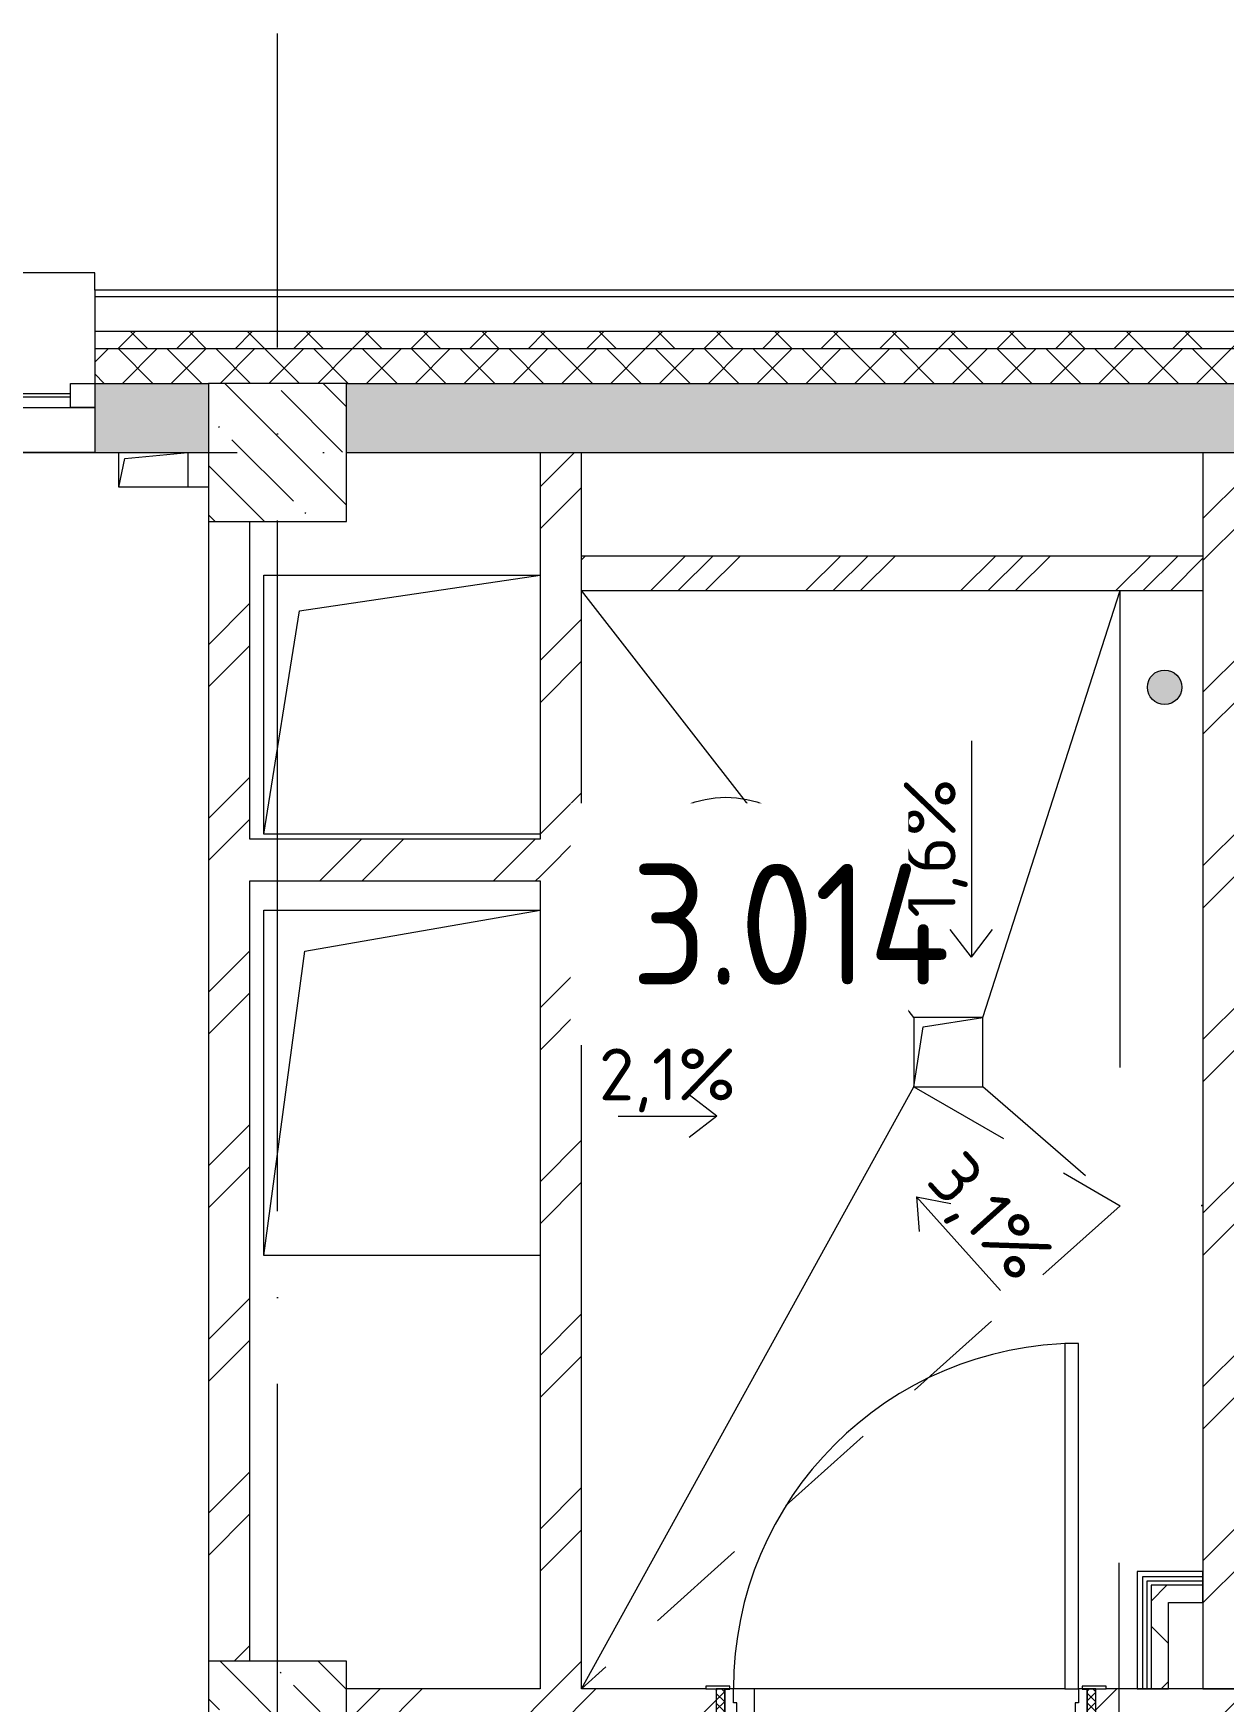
# Model space of a CAD drawing. Header units: millimetres. Extents: x -68946 to 288321, y -402657 to 324925.
# Drawn here: x 59654 to 63102, y -204483 to -199653 of the extents above; entities that cross this region are included whole.
import ezdxf

# ---------------------------------------------------------------- set-up
doc = ezdxf.new("R2010")
doc.units = ezdxf.units.MM
doc.linetypes.add('ADSK_Линия сетки', pattern=[2500, 2000, -250, 0, -250])
doc.linetypes.add('ADSK_Невидимые', pattern=[500, 300, -200])
for name, color, linetype, lineweight in [('A-AREA-____-IDEN', 250, 'Continuous', 9), ('A-DETL-____-HDLN', 90, 'ADSK_Невидимые', 9), ('A-DETL-GENF-OTLN', 250, 'Continuous', 5), ('A-DOOR-____-MCUT', 250, 'Continuous', 5), ('A-DOOR-____-OTLN', 250, 'Continuous', 5), ('A-DOOR-FRAM-MCUT', 31, 'Continuous', 5), ('A-DOOR-FRAM-OTLN', 31, 'Continuous', 5), ('A-FLOR-____-IDEN', 11, 'Continuous', 9), ('A-FLOR-____-OTLN', 192, 'Continuous', 9), ('A-GLAZ-____-MCUT', 250, 'Continuous', 9), ('A-GLAZ-____-OTLN', 250, 'Continuous', 5), ('A-WALL-____-MCUT', 250, 'Continuous', 13), ('A-WALL-____-PATT', 250, 'Continuous', 13), ('A-WALL-FNSH-MCUT', 250, 'Continuous', 13), ('G-____-____-DIMS', 250, 'Continuous', 9), ('G-____-____-TEXT', 250, 'Continuous', 9), ('I-WALL-____-OTLN', 250, 'Continuous', 9), ('S-COLS-____-MCUT', 250, 'Continuous', 25), ('S-COLS-____-OTLN', 250, 'Continuous', 9), ('S-GRID-____-OTLN', 250, 'Continuous', 9)]:
    doc.layers.add(name, color=color, linetype=linetype, lineweight=lineweight)
doc.styles.add('ISOCPEUR_1', font='isocpeur.ttf', dxfattribs={"width": 0.9, "height": 250})
doc.styles.add('ISOCPEUR_3', font='isocpeur.ttf', dxfattribs={"height": 250})
pattern_1 = [(45, (-3188.22, -259241.4), (-251.4472, 251.4472), []), (45, (-3188.22, -258860.4), (-251.4472, 251.4472), [])]

# ---------------------------------------------------------------- blocks, each defined once
blk = doc.blocks.new('Дверь_СКБ_1Ст_Внутренняя - Д-4л_1100x2100h_С_У персонала_ Душ персонала-41887118-АР1_Маркировочный план 3 этажа')
at = {"layer": 'A-DOOR-____-OTLN'}
h = blk.add_hatch(dxfattribs=at)
h.set_pattern_fill('FP_10', color=256, style=0, pattern_type=2)
h.set_pattern_definition([(135, (1751.41, 124.685), (-14.14214, -14.14214), []), (225, (1751.41, 124.685), (14.14214, -14.14214), [])])
h.paths.add_polyline_path([(562.5, -60), (562.5, 60), (537.5, 60), (537.5, -60), (553.9, -60)])
at = {"layer": 'A-DOOR-FRAM-OTLN'}
h = blk.add_hatch(dxfattribs=at)
h.set_pattern_fill('FP_11', color=256, style=0, pattern_type=2)
h.set_pattern_definition([(45, (-371.384, 124.685), (-14.1421, 14.1421), []), (135, (-371.384, 124.685), (-14.1421, -14.1421), [])])
h.paths.add_polyline_path([(-512.5, -60), (-512.5, 60), (-537.5, 60), (-537.5, -60)])
at = {"layer": 'A-DOOR-____-MCUT'}
for p, q in [((512.5, 1060), (472.5, 1060)), ((472.5, 1060), (472.5, 60)), ((512.5, 60), (512.5, 1060)), ((472.5, 60), (512.5, 60))]:
    blk.add_line(p, q, dxfattribs=at)
at = {"layer": 'A-DOOR-____-OTLN'}
blk.add_arc((512.5, 60), 1000, 90, 180, dxfattribs=at)
at = {"layer": 'A-DOOR-FRAM-MCUT'}
for p, q in [((-497.5, 68), (-567.5, 68)), ((-567.5, 68), (-567.5, 60)), ((-567.5, 60), (-497.5, 60)), ((-512.5, 60), (-537.5, 60)), ((-537.5, 60), (-537.5, -60)), ((-487.5, 60), (-512.5, 60)), ((-512.5, 60), (-512.5, -20)), ((-512.5, -60), (-512.5, 60)), ((-497.5, 60), (-512.5, 60)), ((-512.5, 60), (-512.5, 59)), ((-512.5, 59), (-497.5, 59)), ((-497.5, 60), (-497.5, 68)), ((-497.5, 59), (-497.5, 60)), ((-487.5, 20), (-487.5, 60)), ((512.5, 60), (512.5, 20)), ((537.5, 60), (512.5, 60)), ((592.5, 68), (522.5, 68)), ((522.5, 68), (522.5, 60)), ((537.5, 60), (522.5, 60)), ((522.5, 60), (522.5, 59)), ((522.5, 60), (592.5, 60)), ((522.5, 59), (537.5, 59)), ((537.5, -20), (537.5, 60)), ((562.5, 60), (537.5, 60)), ((537.5, 60), (537.5, -60)), ((537.5, 59), (537.5, 60)), ((562.5, -60), (562.5, 60)), ((592.5, 60), (592.5, 68)), ((-477.5, 20), (-487.5, 20)), ((-477.5, -20), (-477.5, 20)), ((512.5, 20), (502.5, 20)), ((502.5, 20), (502.5, -20)), ((-512.5, -20), (-477.5, -20)), ((-497.5, -20), (-512.5, -20)), ((-512.5, -20), (-512.5, -60)), ((-497.5, -60), (-497.5, -20)), ((502.5, -20), (537.5, -20)), ((537.5, -20), (522.5, -20)), ((522.5, -20), (522.5, -60)), ((537.5, -60), (537.5, -20)), ((-497.5, -60), (-567.5, -60)), ((-567.5, -60), (-567.5, -68)), ((-567.5, -68), (-497.5, -68)), ((-537.5, -60), (-512.5, -60)), ((-512.5, -60), (-497.5, -60)), ((-497.5, -68), (-497.5, -60)), ((522.5, -60), (537.5, -60)), ((592.5, -60), (522.5, -60)), ((522.5, -60), (522.5, -68)), ((522.5, -68), (592.5, -68)), ((537.5, -60), (562.5, -60)), ((592.5, -68), (592.5, -60))]:
    blk.add_line(p, q, dxfattribs=at)
blk = doc.blocks.new('BSC_Колонна _Прямоугольная - 400x400-V74-АР1_Маркировочный план 3 этажа')
at = {"layer": 'S-COLS-____-OTLN', "lineweight": 5}
h = blk.add_hatch(dxfattribs=at)
h.set_pattern_fill('FP_48', color=256, style=0, pattern_type=2)
h.set_pattern_definition([(135, (-63549.98, -58375), (-142.5619, -142.5619), []), (135, (-63407.42, -58375), (-142.5619, -142.5619), [252.016, -50.403, 3.353, -47.05])])
h.paths.add_polyline_path([(200, -200), (200, 200), (-200, 200), (-200, -200), (-40, -200)])
at = {"layer": 'S-COLS-____-MCUT', "lineweight": 5}
for p, q in [((200, 200), (-200, 200)), ((-200, 200), (-200, -200)), ((200, -200), (200, 200)), ((-200, -200), (200, -200))]:
    blk.add_line(p, q, dxfattribs=at)
blk = doc.blocks.new('BSC_Колонна _Прямоугольная - 400x400-V75-АР1_Маркировочный план 3 этажа')
at = {"layer": 'S-COLS-____-OTLN', "lineweight": 5}
h = blk.add_hatch(dxfattribs=at)
h.set_pattern_fill('FP_49', color=256, style=0, pattern_type=2)
h.set_pattern_definition([(135, (-63549.98, -54675), (-142.5619, -142.5619), []), (135, (-63407.42, -54675), (-142.5619, -142.5619), [252.016, -50.403, 3.353, -47.05])])
h.paths.add_polyline_path([(-200, -200), (200, -200), (200, 200), (-200, 199.4), (-200, -200)])
at = {"layer": 'S-COLS-____-MCUT', "lineweight": 5}
for p, q in [((200, 200), (-200, 200)), ((-200, 200), (-200, -200)), ((200, -200), (200, 200)), ((-200, -200), (200, -200))]:
    blk.add_line(p, q, dxfattribs=at)
blk = doc.blocks.new('_Wn_-As_OpeningMEP_floor__Rectangular - _Wn_-As_OpeningMEP_floor__Rectangular-33952639-АР1_Маркировочный план 3 этажа')
at = {"layer": 'A-DETL-GENF-OTLN', "lineweight": 5}
for p, q in [((-296.3, 321.2), (400, 424.9)), ((-400, -324.9), (-296.3, 321.2))]:
    blk.add_line(p, q, dxfattribs=at)
blk = doc.blocks.new('_Wn_-As_OpeningMEP_floor__Rectangular - _Wn_-As_OpeningMEP_floor__Rectangular-33952641-АР1_Маркировочный план 3 этажа')
at = {"layer": 'A-DETL-GENF-OTLN', "lineweight": 5}
for p, q in [((-281, 431.1), (400, 550.1)), ((-400, -450.1), (-281, 431.1))]:
    blk.add_line(p, q, dxfattribs=at)
blk = doc.blocks.new('Окно_СКБ_1Ст1 - 120_Окно_СКБ_1Ст_1200_ОКп13-37619678-АР1_Маркировочный план 3 этажа')
at = {"layer": 'A-GLAZ-____-MCUT'}
for p, q in [((-600, -195), (-600, -125)), ((-600, -125), (-530, -125)), ((-530, -125), (-530, -195)), ((530, -195), (530, -125)), ((530, -125), (600, -125)), ((600, -125), (600, -195)), ((-530, -195), (-600, -195)), ((600, -195), (530, -195))]:
    blk.add_line(p, q, dxfattribs=at)
at = {"layer": 'A-GLAZ-____-MCUT', "lineweight": 5}
for p, q in [((530, -155), (-530, -155)), ((530, -165), (-530, -165))]:
    blk.add_line(p, q, dxfattribs=at)
at = {"layer": 'A-GLAZ-____-OTLN'}
blk.add_line((-600, -195), (600, -195), dxfattribs=at)
blk = doc.blocks.new('WNW_Отлив1 - Отлив_металлический 2-28598878-АР1_Маркировочный план 3 этажа')
at = {"layer": 'A-GLAZ-____-OTLN'}
for p, q in [((600, 320), (-600, 320)), ((-600, 320), (-600, 270)), ((600, 270), (600, 320))]:
    blk.add_line(p, q, dxfattribs=at)
blk = doc.blocks.new('_Wn_-As_OpeningMEP_floor__Rectangular - _Wn_-As_OpeningMEP_floor__Rectangular-35307840-АР1_Маркировочный план 3 этажа')
at = {"layer": 'A-DETL-GENF-OTLN', "lineweight": 5}
for p, q in [((-82.3, 82.3), (100, 100)), ((-100, 0), (-82.3, 82.3))]:
    blk.add_line(p, q, dxfattribs=at)
blk = doc.blocks.new('_Wn_-As_OpeningMEP_floor__Rectangular - _Wn_-As_OpeningMEP_floor__Rectangular-V78-АР1_Маркировочный план 3 этажа')
at = {"layer": 'A-DETL-GENF-OTLN', "lineweight": 5}
for p, q in [((-73.2, 123.2), (100, 150)), ((-100, -50), (-73.2, 123.2))]:
    blk.add_line(p, q, dxfattribs=at)
blk = doc.blocks.new('AAR_СКБ_Марка_Помещения_мал - Номер-28977439-АР1_Маркировочный план 3 этажа')
at = {"layer": 'A-AREA-____-IDEN'}
blk.add_circle((-0.028, 0), 3, dxfattribs=at)

msp = doc.modelspace()

# ---------------------------------------------------------------- hatches: boundary and pattern name
at = {"layer": 'A-WALL-____-PATT', "lineweight": 15, "true_color": 0x000000}
h = msp.add_hatch(dxfattribs=at)
h.set_pattern_fill('FP_16', color=18, style=0, pattern_type=2)
h.set_pattern_definition([(135, (-3188.22, -259241.39), (-84.85281, -84.85281), []), (225, (-3188.22, -259241.39), (84.85281, -84.85281), [])])
h.paths.add_polyline_path([(59832.0058, -200566.3892), (66071.7763, -200566.3892), (66071.7763, -200516.3892), (59832.0058, -200516.3892)])
h.paths.add_polyline_path([(58281.5715, -200566.3892), (58632.0058, -200566.3892), (58632.0058, -200516.3892), (57981.7763, -200516.3892), (57981.7763, -200566.3892), (58109.3968, -200566.3892)])
h.paths.add_polyline_path([(56379.2388, -200566.3892), (57081.7763, -200566.3892), (57081.7763, -200516.3892), (49662.0053, -200516.3892), (49662.0053, -200566.3892), (54072.3616, -200566.3892)])
h.paths.add_polyline_path([(47762.0053, -200566.3892), (48412.0053, -200566.3892), (48412.0053, -200516.3892), (47762.0053, -200516.3892)])
h.paths.add_polyline_path([(46461.7544, -200566.3892), (46862.0053, -200566.3892), (46862.0053, -200516.3892), (45362.0053, -200516.3892), (45362.0053, -200566.3892), (46361.3368, -200566.3892)])
h.paths.add_polyline_path([(42537.9752, -200566.3892), (42562.0053, -200566.3892), (42562.0053, -200516.3892), (41012.0053, -200516.3892), (41012.0053, -200566.3892), (42161.7544, -200566.3892)])
h.paths.add_polyline_path([(37361.5805, -200566.3892), (38212.0053, -200566.3892), (38212.0053, -200516.3892), (36662.0053, -200516.3892), (36662.0053, -200566.3892)])
h.paths.add_polyline_path([(33310.4662, -200566.3892), (33861.7763, -200566.3892), (33861.7763, -200516.3892), (32312.0053, -200516.3892), (32312.0053, -200566.3892), (33161.7544, -200566.3892)])
h.paths.add_polyline_path([(34761.7763, -200566.3892), (35412.0053, -200566.3892), (35412.0053, -200516.3892), (34761.7763, -200516.3892)])
h.paths.add_polyline_path([(28696.7116, -200566.3892), (29512.0053, -200566.3892), (29512.0053, -200516.3892), (27961.7763, -200516.3892), (27961.7763, -200566.3892), (28636.7763, -200566.3892)])
h.paths.add_polyline_path([(23686.7763, -200566.3892), (25161.7763, -200566.3892), (25161.7763, -200516.3892), (20706.7763, -200516.3892), (20706.7763, -200566.3892), (21936.7763, -200566.3892)])
h.paths.add_polyline_path([(19456.7763, -200566.3892), (19456.7763, -200516.3892), (18716.7544, -200516.3892), (18716.7544, -200566.3892), (18892.4832, -200566.3892)])
h.paths.add_polyline_path([(11395.1321, -200566.3892), (17816.7544, -200566.3892), (17816.7544, -200516.3892), (9561.7544, -200516.3892), (9561.7544, -200566.3892), (10818.4128, -200566.3892)])
h.paths.add_polyline_path([(6661.7983, -200566.3892), (6761.7544, -200566.3892), (6761.7544, -200516.3892), (5561.7544, -200516.3892), (5561.7544, -200566.3892), (6541.7983, -200566.3892)])
h.paths.add_polyline_path([(2486.8039, -200566.3892), (4361.7544, -200566.3892), (4361.7544, -200516.3892), (-3538.2456, -200516.3892), (-3538.2456, -200566.3892), (2461.8039, -200566.3892)])
h = msp.add_hatch(dxfattribs=at)
h.set_pattern_fill('FP_17', color=18, style=0, pattern_type=2)
h.set_pattern_definition([(45, (-3188.22, -259241.39), (-70.71068, 70.71068), []), (135, (-3188.22, -259241.39), (-70.71068, -70.71068), [])])
h.paths.add_polyline_path([(17162.3253, -200666.3892), (17816.7544, -200666.3283), (17816.7544, -200566.3892), (9561.7544, -200566.3892), (9561.7544, -200666.3892), (14855.448, -200666.3892)])
h.paths.add_polyline_path([(63299.8706, -200666.3892), (66001.7763, -200666.3283), (66001.7763, -200599.7225), (66071.7763, -200566.3892), (59832.0058, -200566.3892), (59832.0058, -200666.3892), (60561.7544, -200666.3892)])
h.paths.add_polyline_path([(58632.0058, -200666.3892), (58632.0058, -200566.3892), (57981.7763, -200566.3892), (57981.7763, -200666.3892), (58109.3968, -200666.3892)])
h.paths.add_polyline_path([(50291.7763, -200666.3892), (57081.7763, -200666.3283), (57081.7763, -200566.3892), (49662.0053, -200566.3892), (49662.0053, -200666.3892)])
h.paths.add_polyline_path([(46862.0053, -200666.3892), (46862.0053, -200566.3892), (45362.0053, -200566.3892), (45362.0053, -200666.3892), (46861.7544, -200666.388)])
h.paths.add_polyline_path([(48412.0053, -200666.3892), (48412.0053, -200566.3892), (47762.0053, -200566.3892), (47762.0053, -200666.3892)])
h.paths.add_polyline_path([(42562.0053, -200666.3892), (42562.0053, -200566.3892), (41012.0053, -200566.3892), (41012.0053, -200666.3892), (42561.7544, -200666.388)])
h.paths.add_polyline_path([(37561.5805, -200666.3892), (38212.0053, -200666.3283), (38212.0053, -200566.3892), (36662.0053, -200566.3892), (36662.0053, -200666.3892), (37475.0852, -200666.3892)])
h.paths.add_polyline_path([(33861.7763, -200666.3892), (33861.7763, -200566.3892), (32312.0053, -200566.3892), (32312.0053, -200666.3892), (33310.4662, -200666.3892)])
h.paths.add_polyline_path([(35412.0053, -200666.3892), (35412.0053, -200566.3892), (34761.7763, -200566.3892), (34761.7763, -200666.3892)])
h.paths.add_polyline_path([(29446.7763, -200666.3892), (29512.0053, -200666.3283), (29512.0053, -200566.3892), (27961.7763, -200566.3892), (27961.7763, -200666.3892), (28696.7116, -200666.3892)])
h.paths.add_polyline_path([(23886.7763, -200666.3892), (25161.7763, -200666.3283), (25161.7763, -200566.3892), (20706.7763, -200566.3892), (20706.7763, -200666.3892), (23886.7577, -200666.3886)])
h.paths.add_polyline_path([(18716.7544, -200666.3892), (19456.7763, -200666.3283), (19456.7763, -200566.3892), (18716.7544, -200566.3892), (18716.7544, -200666.3283)])
h.paths.add_polyline_path([(6761.7544, -200666.3892), (6761.7544, -200566.3892), (5561.7544, -200566.3892), (5561.7544, -200666.3892), (6661.7983, -200666.3892)])
h.paths.add_polyline_path([(2461.8039, -200666.3892), (4361.7544, -200666.3892), (4361.7544, -200566.3892), (-3488.2456, -200566.3892), (-3488.2456, -200666.3892), (-1292.6929, -200666.3892)])
h = msp.add_hatch(dxfattribs=at)
h.set_pattern_fill('FP_50', color=18, style=0, pattern_type=2)
h.set_pattern_definition([(50, (-3188.22, -259241.4), (364.3679, -31.8783), [38.1, -419.1]), (355, (-3188.22, -259241.4), (-70.4859, 382.1133), [30.48, -335.28]), (100.451, (-3157.86, -259244.05), (293.885, 350.2334), [32.38, -356.18]), (46.184, (-3188.22, -259139.8), (542.1585, -84.0858), [57.15, -628.65]), (96.636, (-3143.04, -259146.8), (474.805, 494.8554), [48.57, -534.27]), (351.184, (-3188.2, -259139.8), (474.8102, 494.85), [45.72, -502.92]), (21, (-3137.42, -259165.2), (303.2285, -204.5305), [38.1, -419.1]), (326, (-3137.42, -259165.2), (123.6039, 368.376), [30.48, -335.28]), (71.451, (-3112.15, -259182.23), (426.8341, 163.8427), [32.38, -356.18]), (37.5, (-3188.22, -259241.39), (6.17665, 169.11015), [16.764, -314.452, 16.764, -323.596, -336.55]), (37.5, (-3188.22, -259241.39), (6.17665, 169.11015), [-671.576, 16.764, -319.786]), (7.5, (-3188.22, -259241.39), (133.63888, 200.3615), [16.764, -177.292, 16.764, -306.832, -128.27]), (7.5, (-3188.22, -259241.39), (133.63888, 200.3615), [-517.652, 16.764, -111.506]), (327.5, (-3301.51, -259241.39), (271.18182, -11.45836), [16.764, -110.236, 16.764, -379.476, -525.78]), (327.5, (-3301.51, -259241.39), (271.18182, -11.45836), [-523.24, 16.764, -509.016]), (317.5, (-3352.3, -259241.4), (296.2585, 50.85285), [16.764, -148.336, 16.764, -246.38, -373.38]), (317.5, (-3352.3, -259241.4), (296.2585, 50.85285), [-428.244, 16.764, -356.616])])
h.paths.add_polyline_path([(65861.7763, -200866.3892), (65861.7763, -200666.3892), (60561.7544, -200666.3892), (60561.7544, -200866.3892), (65157.4421, -200866.3892)])
h.paths.add_polyline_path([(60161.7544, -200866.3892), (60161.7544, -200666.3892), (59832.0058, -200666.3892), (59832.0058, -200866.3892), (60111.4448, -200866.3892)])
h.paths.add_polyline_path([(58093.0301, -200866.3892), (58632.0058, -200866.1591), (58632.0058, -200666.3892), (57981.7763, -200666.3892), (57981.7763, -200866.3892), (58081.5715, -200866.3892)])
h.paths.add_polyline_path([(56061.7763, -200866.3892), (57081.7763, -200866.2332), (57081.7763, -200666.3892), (56061.7544, -200666.3892), (56061.7544, -200866.3892)])
h.paths.add_polyline_path([(50110.1492, -200866.3892), (51161.7544, -200866.3892), (51161.7544, -200666.3892), (49662.0053, -200666.3892), (49662.0053, -200866.3892)])
h.paths.add_polyline_path([(47762.0053, -200866.3892), (48412.0053, -200866.3892), (48412.0053, -200666.3892), (47762.0053, -200666.3892), (47762.0053, -200855.3256)])
h.paths.add_polyline_path([(46461.7544, -200866.3892), (46461.7544, -200666.3892), (45362.0053, -200666.3892), (45362.0053, -200866.3892), (46405.1004, -200866.3892)])
h.paths.add_polyline_path([(46861.7763, -200866.3892), (46862.0053, -200866.3892), (46861.7544, -200866.3892)])
h.paths.add_polyline_path([(41861.5805, -200866.3892), (42161.7544, -200865.873), (42161.7544, -200666.3892), (41012.0053, -200666.3892), (41012.0053, -200866.3892), (41841.7763, -200866.3892)])
h.paths.add_polyline_path([(52660.8217, -200866.3892), (55661.7544, -200866.3012), (55661.7544, -200666.3892), (51561.7544, -200666.3892), (51561.7544, -200866.3892), (51981.8542, -200866.3892)])
h.paths.add_polyline_path([(37532.7145, -200866.3892), (37661.7544, -200866.3892), (37661.7544, -200666.3892), (36662.0053, -200666.3892), (36662.0053, -200866.3892), (37362.64, -200866.3892)])
h.paths.add_polyline_path([(35412.0053, -200866.3892), (35412.0053, -200666.3892), (34761.7763, -200666.3892), (34761.7763, -200866.3892)])
h.paths.add_polyline_path([(33861.7763, -200866.3892), (33861.7763, -200666.3892), (33161.7544, -200666.3892), (33161.7763, -200866.3892), (33310.4662, -200866.3892)])
h.paths.add_polyline_path([(38212.0053, -200866.3892), (38212.0053, -200666.3892), (38061.7544, -200666.3892), (38061.7544, -200866.3892)])
h.paths.add_polyline_path([(32761.7544, -200866.3892), (32761.7544, -200666.3892), (32312.0053, -200666.3892), (32312.0053, -200866.3892)])
h.paths.add_polyline_path([(28696.7116, -200866.3892), (29512.0053, -200866.3892), (29512.0053, -200666.3892), (28536.7763, -200666.3892), (28536.7763, -200866.3892), (28620.5378, -200866.3892)])
h = msp.add_hatch(dxfattribs=at)
h.set_pattern_fill('FP_2', color=18, style=0, pattern_type=2)
h.set_pattern_definition(pattern_1)
h.paths.add_polyline_path([(61241.7763, -204446.3886), (61241.7763, -200866.3892), (61121.7763, -200866.746), (61121.7763, -204446.3886)])
h = msp.add_hatch(dxfattribs=at)
h.set_pattern_fill('FP_2', color=18, style=0, pattern_type=2)
h.set_pattern_definition(pattern_1)
h.paths.add_polyline_path([(63041.7763, -204446.3886), (63161.7763, -204446.3886), (63161.7763, -200866.3892), (63041.7763, -200866.746), (63041.7763, -204396.3886)])
h = msp.add_hatch(dxfattribs=at)
h.set_pattern_fill('FP_2', color=18, style=0, pattern_type=2)
h.set_pattern_definition(pattern_1)
h.paths.add_polyline_path([(60161.7863, -204366.3886), (60281.7863, -204366.3886), (60281.7863, -201066.3886), (60161.7863, -201066.3886), (60161.7863, -203437.2327)])
h = msp.add_hatch(dxfattribs=at)
h.set_pattern_fill('FP_9', color=18, style=0, pattern_type=2)
h.set_pattern_definition([(45, (-3188.22, -259241.4), (-224.5064, 224.5064), []), (45, (-3108.85, -259241.4), (0, 449.0128), []), (45, (-3267.6, -259241.4), (0, 449.0128), [])])
h.paths.add_polyline_path([(63041.7763, -201266.3892), (63041.7763, -201166.3892), (61241.7763, -201166.3892), (61241.7763, -201266.3892), (62801.7763, -201266.3892)])
h = msp.add_hatch(dxfattribs=at)
h.set_pattern_fill('FP_2', color=18, style=0, pattern_type=2)
h.set_pattern_definition(pattern_1)
h.paths.add_polyline_path([(61121.7763, -202106.3886), (61121.7763, -201986.3886), (60281.7863, -201986.3886), (60281.7863, -202106.3886), (61108.9192, -202106.3886)])
h = msp.add_hatch(dxfattribs=at)
h.set_pattern_fill('FP_51', color=18, style=0, pattern_type=2)
h.set_pattern_definition([(45, (-3188.22, -259241.39), (-141.42136, 141.42136), []), (135, (-3188.22, -259241.39), (-141.42136, -141.42136), [])])
h.paths.add_polyline_path([(62915.0287, -204446.3886), (62941.7544, -204446.3886), (62941.7544, -204146.3886), (62891.7544, -204146.3886), (62891.7544, -204446.3886), (62911.3997, -204446.3886)])
h = msp.add_hatch(dxfattribs=at)
h.set_pattern_fill('FP_2', color=18, style=0, pattern_type=2)
h.set_pattern_definition(pattern_1)
h.paths.add_polyline_path([(65606.7479, -204566.3886), (65861.7763, -204566.3886), (65861.7763, -204446.3892), (64601.7988, -204446.3886), (64601.7988, -204566.3886), (65557.2183, -204566.3886)])
h.paths.add_polyline_path([(60561.7863, -204566.3886), (61631.7763, -204566.3886), (61631.7763, -204446.3886), (60561.7863, -204446.3886)])
h.paths.add_polyline_path([(62964.0872, -204566.3886), (63501.7988, -204566.3886), (63501.7988, -204446.3886), (62731.7763, -204446.3886), (62731.7763, -204566.3886), (62941.7763, -204566.3886)])
at = {"layer": 'G-____-____-TEXT', "true_color": 0x000000}
h = msp.add_hatch(color=18, dxfattribs=at)
edge = h.paths.add_edge_path()
edge.add_arc((62930.8845, -201546.3867), 50, 0, 360)

# ---------------------------------------------------------------- linework, layer by layer
at = {"layer": 'A-DETL-____-HDLN', "color": 18, "true_color": 0x000000}
for p, q in [((62204.5283, -202702.6804), (62801.7763, -203047.2708)), ((62801.7763, -203047.2708), (61241.7763, -204446.3886))]:
    msp.add_line(p, q, dxfattribs=at)
at = {"layer": 'A-FLOR-____-IDEN', "color": 18, "true_color": 0x000000}
msp.add_line((62798.0726, -204081.2736), (62798.0726, -204713.7232), dxfattribs=at)
at = {"layer": 'A-FLOR-____-OTLN', "color": 18, "lineweight": 5, "true_color": 0x000000}
for p, q in [((59901.7863, -200966.5676), (59901.7863, -200866.3892)), ((59901.7863, -200866.5676), (60101.7863, -200866.5676)), ((60101.7863, -200866.5676), (60101.7863, -200966.5676)), ((60161.7544, -200966.5676), (59901.7863, -200966.5676)), ((60321.7763, -201971.3867), (60321.7763, -201221.5657)), ((60321.7763, -201221.5657), (61121.7763, -201221.5657)), ((62801.7763, -202647.2708), (62801.7763, -201266.3892)), ((61121.7763, -201971.3867), (60321.7763, -201971.3867)), ((60321.7763, -203191.5657), (60321.7763, -202191.3896)), ((60321.7763, -202191.3896), (61121.7763, -202191.3896)), ((62204.5283, -202502.6804), (62204.5283, -202702.6804)), ((62404.5283, -202502.6804), (62204.5283, -202502.6804)), ((62404.5283, -202702.6804), (62404.5283, -202502.6804)), ((62204.5283, -202702.6804), (62404.5283, -202702.6804)), ((63041.7763, -203047.2708), (63036.7763, -203047.2708)), ((63041.7763, -203046.3886), (63037.9261, -203046.3886)), ((61121.7763, -203191.5657), (60321.7763, -203191.5657)), ((62641.7763, -204446.3886), (61681.7763, -204446.3886)), ((62641.7763, -204446.3886), (61741.7763, -204446.3886)), ((61741.7763, -204446.3886), (61741.7763, -204566.3886))]:
    msp.add_line(p, q, dxfattribs=at)
at = {"layer": 'A-FLOR-____-OTLN', "color": 18, "true_color": 0x000000}
for p, q in [((62204.5283, -202502.6804), (61241.7763, -201266.3892)), ((62404.5283, -202502.6804), (62801.7763, -201266.3892)), ((61241.7763, -204446.3886), (62204.5283, -202702.6804)), ((62701.7763, -202960.5264), (62404.5283, -202702.6804))]:
    msp.add_line(p, q, dxfattribs=at)
at = {"layer": 'A-WALL-____-MCUT', "color": 18, "lineweight": 15, "true_color": 0x000000}
for p, q in [((66712.4536, -200416.3892), (59832.0058, -200416.3892)), ((59832.0058, -200516.3892), (59832.0058, -200666.3892)), ((66712.4536, -200516.3892), (59832.0058, -200516.3892)), ((66712.4536, -200566.3892), (59832.0058, -200566.3892)), ((59832.0058, -200666.3892), (60161.7544, -200666.3892)), ((59832.0058, -200666.3892), (59832.0058, -200866.3892)), ((60561.7544, -200666.3892), (65861.7763, -200666.3892)), ((59832.0058, -200866.3892), (60161.7544, -200866.3892)), ((60561.7544, -200866.3892), (65861.7763, -200866.3892)), ((61121.7763, -200866.3892), (61121.7763, -201986.3886)), ((61241.7763, -204446.3886), (61241.7763, -200866.3892)), ((63041.7763, -200866.3892), (63041.7763, -204446.3892)), ((60161.7863, -201066.3886), (60161.7863, -204366.3886)), ((60281.7863, -201986.3886), (60281.7863, -201066.3886)), ((63041.7763, -201166.3892), (61241.7763, -201166.3892)), ((61241.7763, -201266.3892), (63041.7763, -201266.3892)), ((61121.7763, -201986.3886), (60281.7863, -201986.3886)), ((60281.7863, -204366.3886), (60281.7863, -202106.3886)), ((60281.7863, -202106.3886), (61121.7763, -202106.3886)), ((61121.7763, -202106.3886), (61121.7763, -204446.3886)), ((62851.7544, -204106.3886), (62851.7544, -204446.3886)), ((63041.7544, -204106.3886), (62851.7544, -204106.3886)), ((63041.7544, -204121.3886), (63041.7544, -204106.3886)), ((62866.7544, -204121.3886), (62866.7544, -204446.3886)), ((63041.7544, -204121.3886), (62866.7544, -204121.3886)), ((62879.2544, -204133.8886), (62879.2544, -204446.3886)), ((63041.7544, -204133.8886), (62879.2544, -204133.8886)), ((62891.7544, -204146.3886), (62891.7544, -204446.3886)), ((63041.7544, -204146.3886), (62891.7544, -204146.3886)), ((63041.7544, -204196.3886), (63041.7544, -204146.3886)), ((62941.7544, -204446.3886), (62941.7544, -204196.3886)), ((62941.7544, -204196.3886), (63041.7544, -204196.3886)), ((61121.7763, -204446.3886), (60561.7863, -204446.3886)), ((61601.7763, -204446.3886), (61241.7763, -204446.3886)), ((63471.7988, -204446.3886), (62761.7763, -204446.3886)), ((62851.7544, -204446.3886), (62866.7544, -204446.3886)), ((62891.7544, -204446.3886), (62941.7544, -204446.3886)), ((63041.7763, -204446.3892), (63161.7763, -204446.3892))]:
    msp.add_line(p, q, dxfattribs=at)
at = {"layer": 'A-WALL-FNSH-MCUT', "lineweight": 15}
for p, q in [((59832.0058, -200396.3892), (59832.0058, -200516.3892)), ((66712.4536, -200396.3892), (59832.0058, -200396.3892)), ((63041.7544, -204146.3886), (63041.7544, -204121.3886)), ((62866.7544, -204446.3886), (62891.7544, -204446.3886))]:
    msp.add_line(p, q, dxfattribs=at)
at = {"layer": 'G-____-____-DIMS', "color": 18, "true_color": 0x000000}
for p, q in [((62371.4038, -201701.8137), (62371.4038, -202327.9291)), ((62371.4038, -202327.9291), (62310.0176, -202247.9291)), ((62371.4038, -202327.9291), (62432.7899, -202247.9291)), ((61634.2068, -202788.023), (61554.2068, -202726.6369)), ((61348.031, -202788.023), (61634.2068, -202788.023)), ((61634.2068, -202788.023), (61554.2068, -202849.4092)), ((62212.6058, -203021.8972), (62311.719, -203040.4672)), ((62212.6058, -203021.8972), (62220.3209, -203122.4394)), ((62455.166, -203292.349), (62212.6058, -203021.8972))]:
    msp.add_line(p, q, dxfattribs=at)
at = {"layer": 'G-____-____-TEXT', "color": 18, "true_color": 0x000000}
msp.add_circle((62930.8845, -201546.3867), 50, dxfattribs=at)
at = {"layer": 'I-WALL-____-OTLN', "color": 18, "lineweight": 15, "true_color": 0x000000}
msp.add_line((59832.0058, -200866.3892), (58632.0058, -200866.3892), dxfattribs=at)
at = {"layer": 'S-GRID-____-OTLN', "color": 18, "linetype": 'ADSK_Линия сетки', "true_color": 0x000000}
for p, q in [((60361.7763, -220563.733), (60361.7763, -199653.1503)), ((-6757.7749, -200866.3886), (70471.963, -200866.3886))]:
    msp.add_line(p, q, dxfattribs=at)

# ---------------------------------------------------------------- block references
at = {"layer": 'A-AREA-____-IDEN', "color": 18, "true_color": 0x000000, "xscale": 99.99999999999993, "yscale": 99.99999999999993, "zscale": 99.99999999999993}
msp.add_blockref('AAR_СКБ_Марка_Помещения_мал - Номер-28977439-АР1_Маркировочный план 3 этажа', (61662.9718, -202164.9855), dxfattribs=at)
at = {"layer": 'A-DOOR-____-OTLN', "color": 18, "true_color": 0x000000}
msp.add_blockref('Дверь_СКБ_1Ст_Внутренняя - Д-4л_1100x2100h_С_У персонала_ Душ персонала-41887118-АР1_Маркировочный план 3 этажа', (62169.2763, -204506.3886), dxfattribs=at)
at = {"layer": 'A-GLAZ-____-OTLN', "color": 18, "true_color": 0x000000}
for name, p in [('WNW_Отлив1 - Отлив_металлический 2-28598878-АР1_Маркировочный план 3 этажа', (59232.0058, -200666.3892)), ('Окно_СКБ_1Ст1 - 120_Окно_СКБ_1Ст_1200_ОКп13-37619678-АР1_Маркировочный план 3 этажа', (59232.0058, -200541.3892)), ('_Wn_-As_OpeningMEP_floor__Rectangular - _Wn_-As_OpeningMEP_floor__Rectangular-35307840-АР1_Маркировочный план 3 этажа', (60001.7863, -200966.5676)), ('_Wn_-As_OpeningMEP_floor__Rectangular - _Wn_-As_OpeningMEP_floor__Rectangular-33952639-АР1_Маркировочный план 3 этажа', (60721.7763, -201646.4762)), ('_Wn_-As_OpeningMEP_floor__Rectangular - _Wn_-As_OpeningMEP_floor__Rectangular-33952641-АР1_Маркировочный план 3 этажа', (60721.7763, -202741.4777)), ('_Wn_-As_OpeningMEP_floor__Rectangular - _Wn_-As_OpeningMEP_floor__Rectangular-V78-АР1_Маркировочный план 3 этажа', (62304.5283, -202652.6804))]:
    msp.add_blockref(name, p, dxfattribs=at)
at = {"layer": 'S-COLS-____-OTLN', "color": 18, "lineweight": 5, "true_color": 0x000000}
for name, p in [('BSC_Колонна _Прямоугольная - 400x400-V74-АР1_Маркировочный план 3 этажа', (60361.7544, -200866.388)), ('BSC_Колонна _Прямоугольная - 400x400-V75-АР1_Маркировочный план 3 этажа', (60361.7544, -204566.3886))]:
    msp.add_blockref(name, p, dxfattribs=at)

# ---------------------------------------------------------------- texts
at = {"layer": 'G-____-____-DIMS', "color": 18, "true_color": 0x000000, "char_height": 150, "width": 476.8756, "attachment_point": 1, "line_spacing_factor": 1.149209, "style": 'ISOCPEUR_3'}
for s, insert, rotation in [('1,6%', (62175.4354, -202213.5696), 90), ('3,1%', (62347.1088, -202878.3585), 311.8879895)]:
    msp.add_mtext(s, dxfattribs=dict(at, insert=insert, rotation=rotation))
at = {"layer": 'G-____-____-DIMS', "color": 18, "true_color": 0x000000, "insert": (61292.4207, -202592.0547), "char_height": 150, "width": 476.8756, "attachment_point": 1, "line_spacing_factor": 1.149209, "style": 'ISOCPEUR_3'}
msp.add_mtext('2,1%', dxfattribs=at)

# ---------------------------------------------------------------- next in the draw order: texts
at = {"layer": 'A-AREA-____-IDEN', "color": 18, "true_color": 0x000000, "insert": (61385.4715, -202057.4999), "char_height": 350, "width": 628.523, "attachment_point": 1, "style": 'ISOCPEUR_1', "bg_fill": 3, "box_fill_scale": 1.5, "bg_fill_color": 256, "bg_fill_transparency": 0}
msp.add_mtext('3.014', dxfattribs=at)

doc.saveas('drawing.dxf')
